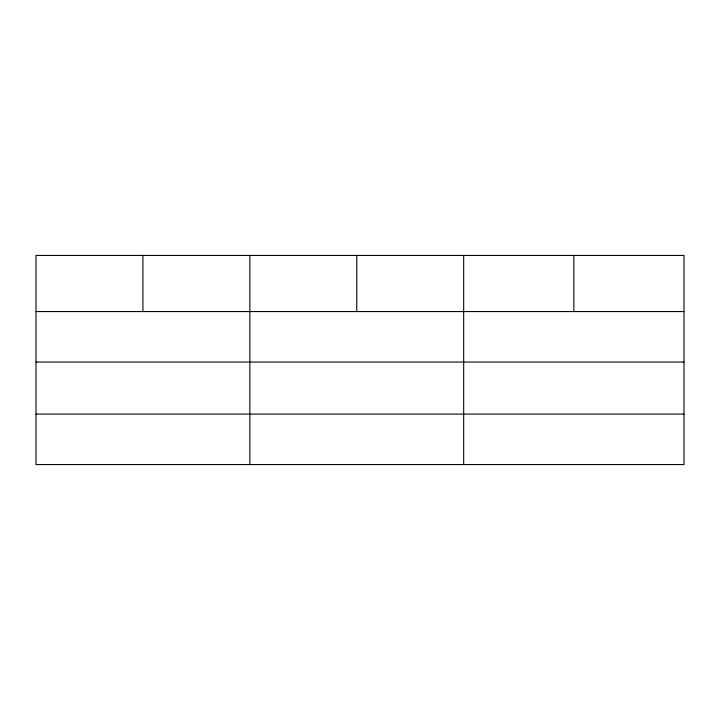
<?xml version="1.0" encoding="UTF-8"?>
<svg xmlns="http://www.w3.org/2000/svg" width="720" height="720" viewBox="0 0 720 720"><rect width="100%" height="100%" fill="white"/><g stroke="black" fill="none" stroke-linecap="round" stroke-linejoin="round"><path stroke-width="1.08" d="M684 362.061L684 255.42L36 255.42L36 464.58L684 464.58L684 362.061L36 362.061M36 311.562L684 311.562M36 414.09L684 414.09M573.84 255.42L573.84 311.562M463.68 255.42L463.68 464.58M356.76 255.42L356.76 311.562M249.84 255.42L249.84 464.58M142.92 255.42L142.92 311.562"/></g></svg>
